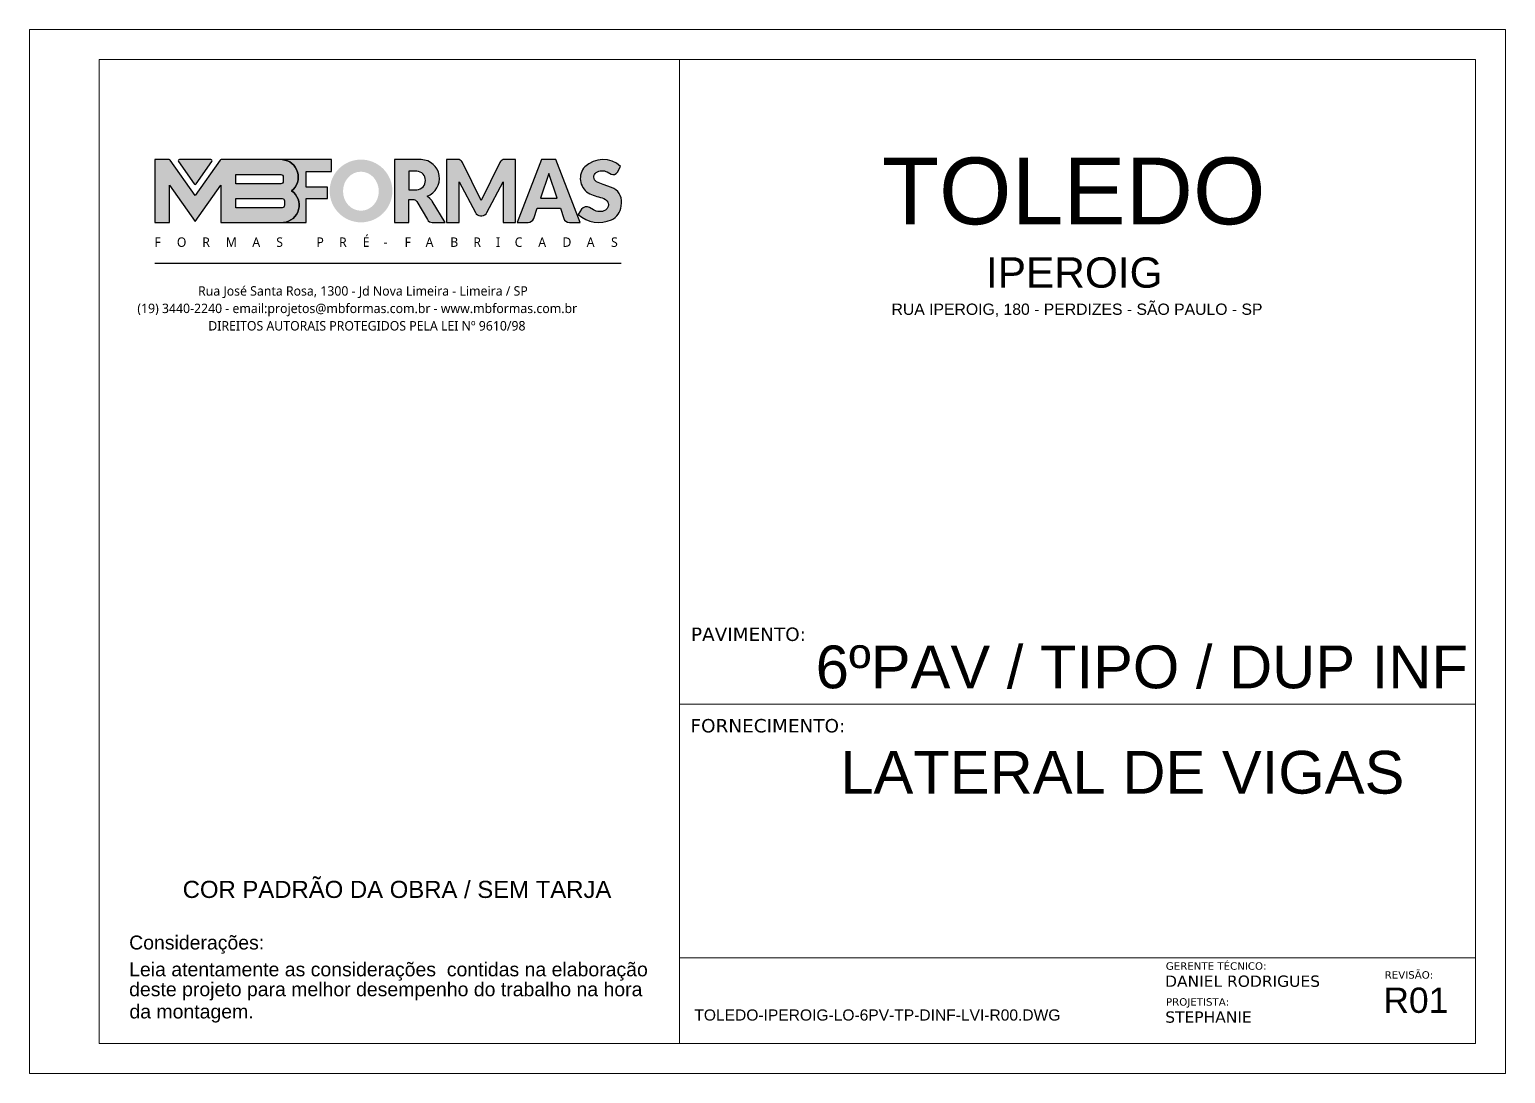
# Model space of a CAD drawing. Extents: x -23436 to 4767, y -4638 to 9755.
# Drawn here: x -20676 to -19191, y 8682 to 9732 of the extents above; entities that cross this region are included whole.
import ezdxf

# ---------------------------------------------------------------- set-up
doc = ezdxf.new("R2010")
doc.units = 0
doc.layers.add('Folha', color=7, linetype='Continuous', lineweight=13)
doc.layers.add('FOLHA MB', color=7, linetype='Continuous', lineweight=13)
doc.layers.add('MB Logo', color=255, linetype='Continuous')
doc.styles.add('ARIAL', font='arial.ttf', dxfattribs={"oblique": 15, "height": 25})
doc.styles.add('ARIAL3', font='arial.ttf', dxfattribs={"height": 2})
doc.styles.add('MB_C04', font='arial.ttf', dxfattribs={"height": 6})
doc.styles.add('MtXpl_Lucida_Sans_Un', font='l_10646.ttf')
doc.styles.add('stylellllll', font='verdana.ttf', dxfattribs={"height": 2})
doc.styles.add('TQS_ARIAL', font='arial.ttf')
doc.styles.add('VERDANA', font='verdana.ttf', dxfattribs={"oblique": 15})

# ---------------------------------------------------------------- blocks, each defined once
blk = doc.blocks.new('MB-NOVO')
at = {"layer": 'MB Logo', "linetype": 'Continuous'}
h = blk.add_hatch(color=256, dxfattribs=at)
h.dxf.hatch_style = 1
h.set_gradient(color1=(242, 132, 69), color2=(247, 180, 141), rotation=90, tint=1)
h.paths.add_polyline_path([(-18529.6, 10980.8), (-18475.7, 10980.8, 0.706757), (-18468.7, 11008, 0.681802), (-18476.7, 11034.9), (-18529.4, 11034.9, 0.243712), (-18530.2, 11034.5), (-18551.7, 11003.9), (-18573.3, 11034.5, 0.243712), (-18574.1, 11034.9), (-18586.5, 11034.9), (-18586.5, 10980.8), (-18573.9, 10980.8), (-18573.9, 11012.9), (-18551.7, 10981.5), (-18529.6, 11012.9)])
h.paths.add_polyline_path([(-18516.8, 11014.1), (-18516.8, 11022), (-18477.8, 11022, -0.414214), (-18475.8, 11020), (-18475.8, 11016.1, -0.414214), (-18477.8, 11014.1)], flags=16)
h.paths.add_polyline_path([(-18516.8, 11001.4), (-18476.8, 11001.4, -0.414214), (-18474.8, 10999.4), (-18474.8, 10995.5, -0.414214), (-18476.8, 10993.5), (-18516.8, 10993.5)], flags=16)
at = {"layer": 'MB Logo', "true_color": 0x262626}
h = blk.add_hatch(color=250, dxfattribs=at)
h.dxf.hatch_style = 1
h.paths.add_polyline_path([(-18537.3, 11033.3, 0.60809), (-18538.1, 11034.9), (-18565.3, 11034.9, 0.60809), (-18566.1, 11033.3), (-18552.5, 11014, 0.518202), (-18550.9, 11014)])
h = blk.add_hatch(color=250, dxfattribs=at)
h.dxf.hatch_style = 1
h.paths.add_polyline_path([(-18456.2, 11011.3), (-18456.2, 11024.6), (-18434.2, 11024.6), (-18434.2, 11034.9), (-18476.7, 11034.9, -0.681802), (-18468.7, 11008, -0.706757), (-18475.7, 10980.8), (-18456.2, 10980.8), (-18456.2, 11001.4), (-18437.8, 11001.4), (-18437.8, 11011.3)])
h = blk.add_hatch(color=250, dxfattribs=at)
h.dxf.hatch_style = 1
h.paths.add_polyline_path([(-18435.9, 11007.9, 1), (-18381.9, 11007.9, 1)])
edge = h.paths.add_edge_path(flags=16)
edge.add_ellipse((-18409, 11007.7), major_axis=(0, 16.8), ratio=0.916255, start_angle=0, end_angle=360)
h = blk.add_hatch(color=250, dxfattribs=at)
h.dxf.hatch_style = 1
h.paths.add_polyline_path([(-18357, 11034.9), (-18380.2, 11034.9), (-18380.2, 10980.8), (-18367.6, 10980.8), (-18367.6, 11000.7), (-18363.4, 11000.7, -0.195765), (-18360.9, 10998.9), (-18351.8, 10983.2, 0.261385), (-18347.5, 10980.8), (-18336.4, 10980.8), (-18347.5, 10999, 0.082429), (-18349.6, 11001.5), (-18351.9, 11003.4, 0.81838)])
h.paths.add_polyline_path([(-18360.8, 11009), (-18367.6, 11009), (-18367.6, 11025), (-18360.8, 11025, -0.92578)], flags=16)
h = blk.add_hatch(color=250, dxfattribs=at)
h.dxf.hatch_style = 1
h.paths.add_polyline_path([(-18286.6, 11015.9), (-18286.6, 10980.8), (-18275.8, 10980.8), (-18275.8, 11034.9), (-18286.6, 11034.9, 0.216647), (-18289.4, 11032.4), (-18305.5, 10999.8), (-18321.6, 11032.7, 0.199908), (-18324.3, 11034.9), (-18335.2, 11034.9), (-18335.2, 10980.8), (-18324.3, 10980.8), (-18324.3, 11015.9), (-18310.4, 10989.3, 0.279644), (-18306, 10986.6, 0.340986), (-18300.5, 10989.3)])
h = blk.add_hatch(color=250, dxfattribs=at)
h.dxf.hatch_style = 1
h.paths.add_polyline_path([(-18274.4, 10980.8), (-18265, 10980.8, 0.322517), (-18260.2, 10984.3), (-18257.3, 10993), (-18237.2, 10993), (-18234.3, 10984.3, 0.322517), (-18229.5, 10980.8), (-18220.3, 10980.8), (-18241.2, 11034.9), (-18253.4, 11034.9)])
h.paths.add_polyline_path([(-18254.4, 11001.6), (-18247.3, 11023), (-18240.1, 11001.6)], flags=16)
h = blk.add_hatch(color=250, dxfattribs=at)
h.dxf.hatch_style = 1
h.paths.add_polyline_path([(-18206, 11024, -0.247671), (-18196.9, 11024.3), (-18193.5, 11022.5, 0.40799), (-18188.2, 11024.1), (-18185.4, 11029.1, 0.392837), (-18216.2, 11028.7, 0.467779), (-18213.3, 11006.3, 0.077523), (-18201.2, 11002.1, -0.214206), (-18196.1, 10997.9, -0.284295), (-18198.2, 10991.4, -0.26924), (-18208.8, 10991.6), (-18212.2, 10993.6, 0.407727), (-18219, 10992.1), (-18221.8, 10987.7, 0.296878), (-18193.2, 10983.1, 0.272251), (-18184.9, 10995.3), (-18184.6, 10997.9, 0.348906), (-18193.7, 11011.2), (-18200.4, 11013.5, -0.045018), (-18205.8, 11015.7, -0.618284)])
at = {"layer": 'MB Logo', "linetype": 'Continuous'}
blk.add_line((-18586.5, 10945.9), (-18184.8, 10945.9), dxfattribs=at)
at = {"layer": 'MB Logo', "color": 23, "linetype": 'Continuous', "true_color": 0xf28445}
for points in [[(-18573.3, 11034.5, 0.243712), (-18574.1, 11034.9), (-18586.5, 11034.9), (-18586.5, 10980.8), (-18573.9, 10980.8), (-18573.9, 11012.9), (-18551.7, 10981.5), (-18529.6, 11012.9), (-18529.6, 10980.8), (-18475.7, 10980.8, 0.706757), (-18468.7, 11008, 0.681802), (-18476.7, 11034.9), (-18529.4, 11034.9, 0.243712), (-18530.2, 11034.5), (-18551.7, 11003.9)], [(-18516.8, 11022), (-18477.8, 11022, -0.414214), (-18475.8, 11020), (-18475.8, 11016.1, -0.414214), (-18477.8, 11014.1), (-18516.8, 11014.1)], [(-18516.8, 11001.4), (-18476.8, 11001.4, -0.414214), (-18474.8, 10999.4), (-18474.8, 10995.5, -0.414214), (-18476.8, 10993.5), (-18516.8, 10993.5)]]:
    blk.add_lwpolyline(points, format="xyb", close=True, dxfattribs=at)
at = {"layer": 'MB Logo', "color": 250, "true_color": 0x262626}
for points in [[(-18537.3, 11033.3, 0.60809), (-18538.1, 11034.9), (-18565.3, 11034.9, 0.60809), (-18566.1, 11033.3), (-18552.5, 11014, 0.518202), (-18550.9, 11014)], [(-18437.8, 11011.3), (-18456.2, 11011.3), (-18456.2, 11024.6), (-18434.2, 11024.6), (-18434.2, 11034.9), (-18476.7, 11034.9, -0.681802), (-18468.7, 11008, -0.706757), (-18475.7, 10980.8), (-18456.2, 10980.8), (-18456.2, 11001.4), (-18437.8, 11001.4)], [(-18347.5, 10980.8), (-18336.4, 10980.8), (-18347.5, 10999, 0.082429), (-18349.6, 11001.5), (-18351.9, 11003.4, 0.81838), (-18357, 11034.9), (-18380.2, 11034.9), (-18380.2, 10980.8), (-18367.6, 10980.8), (-18367.6, 11000.7), (-18363.4, 11000.7, -0.209789), (-18360.8, 10998.7), (-18351.8, 10983.2, 0.261385)], [(-18286.6, 11015.9), (-18286.6, 10980.8), (-18275.8, 10980.8), (-18275.8, 11034.9), (-18286.6, 11034.9, 0.216647), (-18289.4, 11032.4), (-18305.5, 10999.8), (-18321.5, 11032.4, 0.216647), (-18324.3, 11034.9), (-18335.2, 11034.9), (-18335.2, 10980.8), (-18324.3, 10980.8), (-18324.3, 11015.9), (-18310.4, 10989.3, 0.279644), (-18306, 10986.6), (-18304.9, 10986.6, 0.279644), (-18300.5, 10989.3)], [(-18265, 10980.8, 0.322517), (-18260.2, 10984.3), (-18257.3, 10993), (-18237.2, 10993), (-18234.3, 10984.3, 0.322517), (-18229.5, 10980.8), (-18220.3, 10980.8), (-18241.2, 11034.9), (-18253.4, 11034.9), (-18274.4, 10980.8)], [(-18206.2, 11015.9, -0.549626), (-18206.4, 11023.8, -0.258723), (-18196.9, 11024.3), (-18193.5, 11022.5, 0.40799), (-18188.2, 11024.1), (-18185.4, 11029.1, 0.392837), (-18216.2, 11028.7, 0.467779), (-18213.3, 11006.3, 0.077523), (-18201.2, 11002.1, -0.203897), (-18196.3, 10998.2), (-18196.1, 10997.8, -0.267611), (-18198, 10991.6), (-18198.5, 10991.3, -0.261145), (-18208.8, 10991.6), (-18212.2, 10993.6, 0.407727), (-18219, 10992.1), (-18221.8, 10987.7, 0.296878), (-18193.2, 10983.1, 0.265963), (-18184.9, 10994.9), (-18184.7, 10997.6, 0.340466), (-18193.1, 11011), (-18200.4, 11013.5, -0.049298)], [(-18367.6, 11009), (-18360.8, 11009, 0.92578), (-18360.8, 11025), (-18367.6, 11025)]]:
    blk.add_lwpolyline(points, format="xyb", close=True, dxfattribs=at)
blk.add_lwpolyline([(-18247.3, 11023), (-18254.4, 11001.6), (-18240.1, 11001.6)], close=True, dxfattribs=at)
at = {"layer": 'MB Logo', "color": 250, "true_color": 0x262626, "style": 'MtXpl_Lucida_Sans_Un'}
for s, height, p in [('F', 8.12, (-18586.8, 10959.8)), ('O', 8.12, (-18567.5, 10959.8)), ('R', 8.12, (-18545.6, 10959.8)), ('M', 8.12, (-18525.4, 10959.8)), ('A', 8.12, (-18502.5, 10959.8)), ('S', 8.12, (-18481.9, 10959.8)), ('P', 8.12, (-18447.3, 10959.8)), ('R', 8.12, (-18427.8, 10959.8)), ('É', 8.12, (-18407.5, 10959.8)), ('F', 8.12, (-18371.4, 10959.8)), ('A', 8.12, (-18353.3, 10959.8)), ('B', 8.12, (-18332.1, 10959.8)), ('R', 8.12, (-18312.2, 10959.8)), ('I', 8.12, (-18292.7, 10959.8)), ('C', 8.12, (-18276.6, 10959.8)), ('A', 8.12, (-18256.3, 10959.8)), ('D', 8.12, (-18235.5, 10959.8)), ('A', 8.12, (-18214.6, 10959.8)), ('S', 8.12, (-18193.6, 10959.8)), ('-', 8.12, (-18389.6, 10959.8)), ('DIREITOS AUTORAIS PROTEGIDOS PELA LEI Nº 9610/98', 8.122, (-18540.4, 10887.8))]:
    blk.add_text(s, height=height, dxfattribs=at).set_placement(p)
at = {"layer": 'MB Logo', "style": 'MtXpl_Lucida_Sans_Un'}
for s, p in [('Rua José Santa Rosa, 1300 - Jd Nova Limeira - Limeira / SP', (-18549.2, 10917.8)), ('(19) 3440-2240 - email:projetos@mbformas.com.br - www.mbformas.com.br', (-18601.5, 10902.8))]:
    blk.add_text(s, height=8.122, dxfattribs=at).set_placement(p)

msp = doc.modelspace()

# ---------------------------------------------------------------- linework, layer by layer
at = {"layer": 'FOLHA MB', "color": 1}
for p, q in [((-20022.42, 8798.66), (-20022.42, 9702.26)), ((-20022.42, 9053.58), (-19221.4, 9053.58)), ((-19221.4, 8798.66), (-20022.42, 8798.66)), ((-19221.4, 8798.66), (-20022.42, 8798.66))]:
    msp.add_line(p, q, dxfattribs=at)
for points in [[(-20676.4, 8682.26), (-19191.4, 8682.26), (-19191.4, 9732.26), (-20676.4, 9732.26)], [(-19221.4, 8712.26), (-20606.4, 8712.26), (-20606.4, 9702.26), (-19221.4, 9702.26)], [(-20022.42, 8798.66), (-19221.4, 8798.66), (-19221.4, 8712.26), (-20022.42, 8712.26)]]:
    msp.add_lwpolyline(points, close=True, dxfattribs=at)

# ---------------------------------------------------------------- block references
at = {"layer": 'MB Logo', "xscale": 1.168534596322542, "yscale": 1.168534596322542, "zscale": 1.168534596322542}
msp.add_blockref('MB-NOVO', (1168.57, -3293.23), dxfattribs=at)

# ---------------------------------------------------------------- texts
at = {"layer": 'Folha', "insert": (-20306.66, 8867.28), "char_height": 17.2027, "attachment_point": 5, "rotation": 360, "style": 'ARIAL3'}
msp.add_mtext('\\A1;COR PADRÃO DA OBRA / SEM TARJA', dxfattribs=at)
at = {"layer": 'FOLHA MB', "linetype": 'Continuous'}
for s, height, style, p in [('RUA IPEROIG, 180 - PERDIZES - SÃO PAULO - SP', 11.34, 'TQS_ARIAL', (-19809.1, 9445.28)), ('DANIEL RODRIGUES', 11.3415, 'VERDANA', (-19533.87, 8769.43)), ('STEPHANIE', 11.341, 'VERDANA', (-19533.71, 8733.34))]:
    msp.add_text(s, height=height, dxfattribs=dict(at, style=style)).set_placement(p)
at = {"layer": 'FOLHA MB'}
for s, height, style, p in [('PAVIMENTO:', 13.5, 'stylellllll', (-20010.9, 9117.28)), ('FORNECIMENTO:', 13.5, 'stylellllll', (-20011.39, 9025.28)), ('Considerações:', 14, 'ARIAL', (-20576.15, 8806.97)), ('Leia atentamente as considerações  contidas na elaboração', 14, 'ARIAL', (-20576.15, 8779.97)), ('GERENTE TÉCNICO:', 7.5, 'stylellllll', (-19533.17, 8786.59)), ('REVISÃO:', 7.5, 'stylellllll', (-19312.95, 8777.65)), ('deste projeto para melhor desempenho do trabalho na hora   ', 14, 'ARIAL', (-20576.15, 8759.97)), ('  da montagem.', 14, 'ARIAL', (-20586.76, 8737.62)), ('PROJETISTA:', 7.5, 'stylellllll', (-19533.01, 8750.49))]:
    msp.add_text(s, height=height, dxfattribs=dict(at, style=style)).set_placement(p)
at = {"layer": 'FOLHA MB', "color": 7, "attachment_point": 5, "rotation": 360, "style": 'ARIAL3'}
for s, insert, char_height in [('\\A1;TOLEDO', (-19625.75, 9569.46), 67.182), ('\\A1;IPEROIG', (-19625.23, 9487.65), 30.5373), ('\\A1;R01', (-19281.55, 8755.75), 25.448)]:
    msp.add_mtext(s, dxfattribs=dict(at, insert=insert, char_height=char_height))
at = {"layer": 'FOLHA MB', "char_height": 43.0067, "attachment_point": 5, "rotation": 360, "style": 'ARIAL3'}
for s, insert in [('\\A1;6ºPAV / TIPO / DUP INF', (-19557.29, 9090.88)), ('\\A1;LATERAL DE VIGAS', (-19576.89, 8984.92))]:
    msp.add_mtext(s, dxfattribs=dict(at, insert=insert))
at = {"layer": 'FOLHA MB', "insert": (-20007.48, 8746.67), "char_height": 11.2193, "width": 468.2677, "attachment_point": 1, "style": 'MB_C04'}
msp.add_mtext('TOLEDO-IPEROIG-LO-6PV-TP-DINF-LVI-R00.DWG', dxfattribs=at)

doc.saveas('drawing.dxf')
